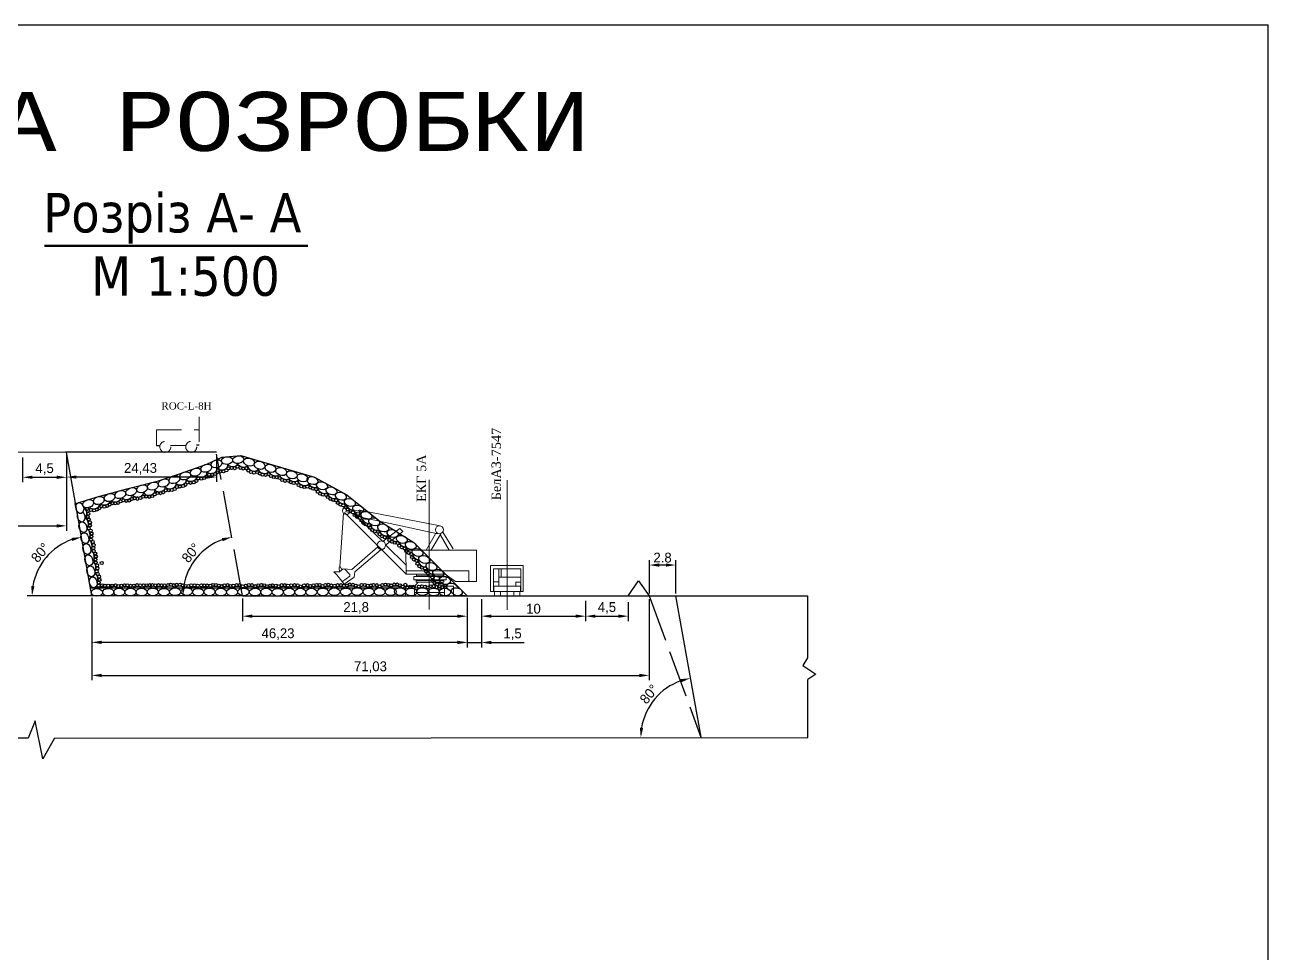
# Model space of a CAD drawing. Header units: millimetres. Extents: x 1846 to 3788, y 252 to 1083.
# Drawn here: x 2099.1 to 2414.7, y 847.5 to 1083.2 of the extents above; entities that cross this region are included whole.
import ezdxf

# ---------------------------------------------------------------- set-up
doc = ezdxf.new("R2010")
doc.units = ezdxf.units.MM
doc.linetypes.add('ACAD_ISO02W100', pattern=[15, 12, -3])
doc.linetypes.add('BORDER2', pattern=[22.225, 6.35, -3.175, 6.35, -3.175, 0, -3.175])
doc.styles.add('стиль2', font='isocteur.ttf')
doc.dimstyles.new('ISO-25', dxfattribs={"dimtxt": 2.5, "dimasz": 2.5, "dimexe": 1.25, "dimexo": 0.625, "dimtad": 1, "dimtxsty": 'Standard', "dimcen": 2.5, "dimadec": 0, "dimazin": 0, "dimtfac": 1, "dimtmove": 0, "dimatfit": 3, "dimfxl": 1, "dimarcsym": 0})

# ---------------------------------------------------------------- blocks, each defined once
blk = doc.blocks.new('*D84')
at = {"color": 0, "lineweight": -2}
blk.add_line((2153.69, 938.21), (2137.9, 938.21), dxfattribs=at)
blk.add_arc((2154.32, 938.21), 15.17, 109.8331, 170.5379, dxfattribs=at)
at = {"color": 0}
for points in [[(2149.06, 952.88), (2149.28, 952.07), (2151.59, 953.13)], [(2139.77, 940.67), (2138.94, 940.74), (2139.15, 938.21)]]:
    blk.add_solid(points, dxfattribs=at)
at = {"layer": 'Defpoints', "color": 0}
for p in [(2147.73, 974.18), (2145.21, 950.33), (2154.32, 938.21), (2154.32, 938.21), (2297.76, 938.19)]:
    blk.add_point(p, dxfattribs=at)
at = {"color": 0, "insert": (2141.23, 949.12), "char_height": 2.5, "attachment_point": 5, "rotation": 50.1855}
blk.add_mtext('80°', dxfattribs=at)
blk = doc.blocks.new('*D85')
at = {"color": 0, "lineweight": -2}
for p, q in [((2109.66, 974.06), (2109.66, 967.13)), ((2147.73, 974.06), (2147.73, 967.13)), ((2145.23, 968.38), (2112.16, 968.38))]:
    blk.add_line(p, q, dxfattribs=at)
at = {"color": 0}
for points in [[(2112.16, 968.8), (2112.16, 967.97), (2109.66, 968.38)], [(2145.23, 968.8), (2145.23, 967.97), (2147.73, 968.38)]]:
    blk.add_solid(points, dxfattribs=at)
at = {"layer": 'Defpoints', "color": 0}
for p in [(2109.66, 974.69), (2147.73, 974.69), (2109.66, 968.38)]:
    blk.add_point(p, dxfattribs=at)
at = {"color": 0, "insert": (2128.41, 970.47), "char_height": 2.5, "attachment_point": 5}
blk.add_mtext('24,43', dxfattribs=at)
blk = doc.blocks.new('*D86')
at = {"color": 0, "lineweight": -2}
blk.add_line((2115.41, 938.21), (2099.62, 938.21), dxfattribs=at)
blk.add_arc((2116.04, 938.21), 15.17, 109.3712, 170.5441, dxfattribs=at)
at = {"color": 0}
for points in [[(2110.9, 952.92), (2111.11, 952.12), (2113.43, 953.15)], [(2101.49, 940.67), (2100.66, 940.74), (2100.87, 938.21)]]:
    blk.add_solid(points, dxfattribs=at)
at = {"layer": 'Defpoints', "color": 0}
for p in [(2109.66, 974.69), (2106.99, 950.39), (2116.04, 938.21), (2116.04, 938.21), (2259.56, 938.21)]:
    blk.add_point(p, dxfattribs=at)
at = {"color": 0, "insert": (2102.99, 949.18), "char_height": 2.5, "attachment_point": 5, "rotation": 49.9576}
blk.add_mtext('80°', dxfattribs=at)
blk = doc.blocks.new('*D62')
at = {"color": 0, "lineweight": -2}
for p, q in [((2257.58, 938.84), (2257.58, 947.29)), ((2264.27, 938.82), (2264.27, 947.29)), ((2261.77, 946.04), (2260.08, 946.04))]:
    blk.add_line(p, q, dxfattribs=at)
at = {"color": 0}
for points in [[(2260.08, 946.46), (2260.08, 945.62), (2257.58, 946.04)], [(2261.77, 946.46), (2261.77, 945.62), (2264.27, 946.04)]]:
    blk.add_solid(points, dxfattribs=at)
at = {"layer": 'Defpoints', "color": 0}
for p in [(2257.58, 946.04), (2257.58, 938.21), (2264.27, 938.19)]:
    blk.add_point(p, dxfattribs=at)
at = {"color": 0, "insert": (2260.93, 947.92), "char_height": 2.5, "attachment_point": 5}
blk.add_mtext('2.8', dxfattribs=at)
blk = doc.blocks.new('*D87')
at = {"color": 0, "lineweight": -2}
blk.add_arc((2270.71, 902.23), 15.32, 109.591, 170.6569, dxfattribs=at)
at = {"color": 0}
for points in [[(2265.47, 917.07), (2265.68, 916.27), (2267.99, 917.31)], [(2256.01, 904.69), (2255.18, 904.76), (2255.39, 902.23)]]:
    blk.add_solid(points, dxfattribs=at)
at = {"layer": 'Defpoints', "color": 0}
for p in [(2264.22, 938.19), (2261.53, 914.5), (2190.27, 902.21), (2270.69, 902.35), (2297.77, 902.24)]:
    blk.add_point(p, dxfattribs=at)
at = {"color": 0, "insert": (2257.51, 913.26), "char_height": 2.5, "attachment_point": 5, "rotation": 50.1239}
blk.add_mtext('80°', dxfattribs=at)
blk = doc.blocks.new('*D64')
at = {"color": 0, "lineweight": -2}
for p, q in [((2116.02, 937.72), (2116.02, 925.17)), ((2211.34, 937.72), (2211.34, 925.17)), ((2118.52, 926.42), (2208.84, 926.42))]:
    blk.add_line(p, q, dxfattribs=at)
at = {"color": 0}
for points in [[(2118.52, 926.83), (2118.52, 926), (2116.02, 926.42)], [(2208.84, 926.83), (2208.84, 926), (2211.34, 926.42)]]:
    blk.add_solid(points, dxfattribs=at)
at = {"layer": 'Defpoints', "color": 0}
for p in [(2116.02, 938.35), (2211.34, 938.35), (2211.34, 926.42)]:
    blk.add_point(p, dxfattribs=at)
at = {"color": 0, "insert": (2163.32, 928.5), "char_height": 2.5, "attachment_point": 5}
blk.add_mtext('46,23', dxfattribs=at)
blk = doc.blocks.new('*D65')
at = {"color": 0, "lineweight": -2}
for p, q in [((2154.32, 937.58), (2154.32, 931.8)), ((2211.34, 937.72), (2211.34, 931.8)), ((2156.82, 933.05), (2208.84, 933.05))]:
    blk.add_line(p, q, dxfattribs=at)
at = {"color": 0}
for points in [[(2156.82, 933.47), (2156.82, 932.64), (2154.32, 933.05)], [(2208.84, 933.47), (2208.84, 932.64), (2211.34, 933.05)]]:
    blk.add_solid(points, dxfattribs=at)
at = {"layer": 'Defpoints', "color": 0}
for p in [(2154.32, 938.21), (2211.34, 938.35), (2211.34, 933.05)]:
    blk.add_point(p, dxfattribs=at)
at = {"color": 0, "insert": (2183.15, 935.14), "char_height": 2.5, "attachment_point": 5}
blk.add_mtext('21,8', dxfattribs=at)
blk = doc.blocks.new('*D66')
at = {"color": 0, "lineweight": -2}
for p, q in [((2211.34, 937.35), (2211.34, 925.12)), ((2214.95, 937.35), (2214.95, 925.12)), ((2208.84, 926.37), (2206.34, 926.37)), ((2211.34, 926.37), (2214.95, 926.37)), ((2217.45, 926.37), (2225.78, 926.37))]:
    blk.add_line(p, q, dxfattribs=at)
at = {"color": 0}
for points in [[(2208.84, 926.79), (2208.84, 925.96), (2211.34, 926.37)], [(2217.45, 926.79), (2217.45, 925.96), (2214.95, 926.37)]]:
    blk.add_solid(points, dxfattribs=at)
at = {"layer": 'Defpoints', "color": 0}
for p in [(2211.34, 937.97), (2214.95, 937.97), (2214.95, 926.37)]:
    blk.add_point(p, dxfattribs=at)
at = {"color": 0, "insert": (2222.86, 928.46), "char_height": 2.5, "attachment_point": 5}
blk.add_mtext('1,5', dxfattribs=at)
blk = doc.blocks.new('*D67')
at = {"color": 0, "lineweight": -2}
for p, q in [((2214.95, 936.97), (2214.95, 931.81)), ((2241.39, 936.97), (2241.39, 931.81)), ((2217.45, 933.06), (2238.89, 933.06))]:
    blk.add_line(p, q, dxfattribs=at)
at = {"color": 0}
for points in [[(2217.45, 933.48), (2217.45, 932.65), (2214.95, 933.06)], [(2238.89, 933.48), (2238.89, 932.65), (2241.39, 933.06)]]:
    blk.add_solid(points, dxfattribs=at)
at = {"layer": 'Defpoints', "color": 0}
for p in [(2214.95, 937.6), (2241.39, 937.6), (2241.39, 933.06)]:
    blk.add_point(p, dxfattribs=at)
at = {"color": 0, "insert": (2228.17, 934.94), "char_height": 2.5, "attachment_point": 5}
blk.add_mtext('10', dxfattribs=at)
blk = doc.blocks.new('*D68')
at = {"color": 0, "lineweight": -2}
for p, q in [((2241.39, 936.6), (2241.39, 931.81)), ((2252.23, 936.6), (2252.23, 931.81)), ((2243.89, 933.06), (2249.73, 933.06))]:
    blk.add_line(p, q, dxfattribs=at)
at = {"color": 0}
for points in [[(2243.89, 933.48), (2243.89, 932.65), (2241.39, 933.06)], [(2249.73, 933.48), (2249.73, 932.65), (2252.23, 933.06)]]:
    blk.add_solid(points, dxfattribs=at)
at = {"layer": 'Defpoints', "color": 0}
for p in [(2241.39, 937.22), (2252.23, 937.22), (2252.23, 933.06)]:
    blk.add_point(p, dxfattribs=at)
at = {"color": 0, "insert": (2246.81, 935.15), "char_height": 2.5, "attachment_point": 5}
blk.add_mtext('4,5', dxfattribs=at)
blk = doc.blocks.new('*D69')
at = {"color": 0, "lineweight": -2}
for p, q in [((2116.02, 937.35), (2116.02, 916.77)), ((2257.54, 937.35), (2257.54, 916.77)), ((2118.52, 918.02), (2255.04, 918.02))]:
    blk.add_line(p, q, dxfattribs=at)
at = {"color": 0}
for points in [[(2118.52, 918.43), (2118.52, 917.6), (2116.02, 918.02)], [(2255.04, 918.43), (2255.04, 917.6), (2257.54, 918.02)]]:
    blk.add_solid(points, dxfattribs=at)
at = {"layer": 'Defpoints', "color": 0}
for p in [(2116.02, 937.97), (2257.54, 937.97), (2257.54, 918.02)]:
    blk.add_point(p, dxfattribs=at)
at = {"color": 0, "insert": (2186.78, 920.1), "char_height": 2.5, "attachment_point": 5}
blk.add_mtext('71,03', dxfattribs=at)
blk = doc.blocks.new('*D88')
at = {"color": 0, "lineweight": -2}
blk.add_line((2035.15, 974.39), (2022.63, 974.35), dxfattribs=at)
blk.add_arc((2035.77, 974.4), 11.89, 112.3799, 168.1588, dxfattribs=at)
at = {"color": 0}
for points in [[(2031.13, 985.79), (2031.36, 984.99), (2033.64, 986.1)], [(2024.55, 976.8), (2023.72, 976.88), (2023.88, 974.35)]]:
    blk.add_solid(points, dxfattribs=at)
at = {"layer": 'Defpoints', "color": 0}
for p in [(2033.01, 989.58), (2028.62, 983.9), (2035.77, 974.4), (2035.77, 974.4), (2109.66, 974.69)]:
    blk.add_point(p, dxfattribs=at)
at = {"color": 0, "insert": (2025.18, 983.2), "char_height": 2.5, "attachment_point": 5, "rotation": 50.2693}
blk.add_mtext('80°', dxfattribs=at)
blk = doc.blocks.new('*D129')
at = {"color": 0, "lineweight": -2}
for p, q in [((2035.77, 973.77), (2035.77, 954.74)), ((2109.66, 974.06), (2109.66, 954.74)), ((2038.27, 955.99), (2107.16, 955.99))]:
    blk.add_line(p, q, dxfattribs=at)
at = {"color": 0}
for points in [[(2038.27, 956.4), (2038.27, 955.57), (2035.77, 955.99)], [(2107.16, 956.4), (2107.16, 955.57), (2109.66, 955.99)]]:
    blk.add_solid(points, dxfattribs=at)
at = {"layer": 'Defpoints', "color": 0}
for p in [(2035.77, 974.4), (2109.66, 974.69), (2109.66, 955.99)]:
    blk.add_point(p, dxfattribs=at)
at = {"color": 0, "insert": (2075.04, 958.07), "char_height": 2.5, "attachment_point": 5}
blk.add_mtext('42,6', dxfattribs=at)
blk = doc.blocks.new('*D133')
at = {"color": 0, "lineweight": -2}
for p, q in [((2098.48, 973.31), (2098.48, 967.07)), ((2109.66, 974.06), (2109.66, 967.07)), ((2100.98, 968.32), (2107.16, 968.32))]:
    blk.add_line(p, q, dxfattribs=at)
at = {"color": 0}
for points in [[(2100.98, 968.74), (2100.98, 967.91), (2098.48, 968.32)], [(2107.16, 968.74), (2107.16, 967.91), (2109.66, 968.32)]]:
    blk.add_solid(points, dxfattribs=at)
at = {"layer": 'Defpoints', "color": 0}
for p in [(2098.48, 973.94), (2109.66, 974.69), (2109.66, 968.32)]:
    blk.add_point(p, dxfattribs=at)
at = {"color": 0, "insert": (2104.07, 970.41), "char_height": 2.5, "attachment_point": 5}
blk.add_mtext('4,5', dxfattribs=at)

msp = doc.modelspace()

# ---------------------------------------------------------------- linework, layer by layer
at = {"lineweight": 50}
msp.add_line((2104.076, 1027.059), (2170.918, 1027.059), dxfattribs=at)
at = {"color": 7, "linetype": 'BORDER2', "lineweight": 9}
for p, q in [((2143.312, 983.691), (2143.312, 974.611)), ((2132.495, 980.354), (2143.312, 980.354)), ((2132.495, 976.392), (2132.495, 980.354)), ((2139.933, 976.392), (2136.063, 976.392))]:
    msp.add_line(p, q, dxfattribs=at)
at = {"color": 7, "lineweight": 9}
for p, q in [((2201.673, 934.736), (2201.673, 967.701)), ((2221.491, 934.695), (2221.491, 967.622)), ((2180.471, 959.594), (2183.822, 958.687)), ((2180.682, 960.369), (2183.956, 959.688)), ((2184.018, 959.981), (2204.504, 955.993)), ((2179.025, 945.559), (2179.927, 959.211)), ((2195.865, 943.748), (2180.179, 959.41)), ((2182.605, 959.012), (2189.965, 952.058)), ((2203.869, 953.99), (2183.561, 958.339)), ((2194.242, 955.321), (2189.988, 952.11)), ((2190.64, 951.083), (2195.023, 954.568)), ((2194.242, 955.321), (2195.023, 954.568)), ((2203.277, 954.004), (2200.915, 949.859)), ((2204.649, 954.004), (2202.096, 949.731)), ((2204.553, 953.654), (2206.756, 949.859)), ((2205.192, 954.419), (2207.745, 950.146)), ((2182.083, 944.942), (2188.624, 950.682)), ((2189.52, 950.011), (2182.804, 944.295)), ((2190.634, 951.138), (2195.943, 945.929)), ((2195.776, 949.82), (2195.865, 943.748)), ((2213.743, 949.82), (2195.776, 949.82)), ((2213.743, 941.886), (2213.743, 949.82)), ((2178.219, 943.53), (2177.497, 944.283)), ((2177.497, 944.283), (2178.91, 944.283)), ((2178.851, 945.37), (2178.929, 945.559)), ((2178.91, 944.283), (2178.851, 945.37)), ((2178.91, 944.283), (2179.883, 945.098)), ((2178.929, 945.559), (2178.972, 945.559)), ((2178.972, 945.559), (2179.156, 945.559)), ((2179.156, 945.559), (2179.533, 944.805)), ((2179.883, 945.098), (2182.083, 944.942)), ((2180.179, 945.077), (2181.515, 943.656)), ((2182.804, 944.295), (2182.645, 942.934)), ((2195.865, 944.59), (2211.747, 944.59)), ((2195.865, 943.748), (2205.713, 943.748)), ((2205.713, 943.748), (2208.331, 941.886)), ((2211.747, 944.59), (2211.747, 941.974)), ((2219.395, 945.066), (2219.395, 940.624)), ((2219.943, 945.081), (2219.943, 942.993)), ((2180.102, 941.178), (2178.219, 943.53)), ((2181.515, 943.217), (2179.726, 941.837)), ((2182.645, 942.934), (2180.102, 941.178)), ((2181.515, 943.656), (2181.515, 943.217)), ((2197.978, 940.598), (2198.933, 941.659)), ((2205.615, 940.638), (2204.697, 941.659)), ((2208.331, 941.886), (2213.743, 941.886)), ((2218.135, 941.764), (2219.469, 941.764)), ((2219.38, 942.949), (2224.94, 942.949)), ((2223.708, 940.722), (2223.708, 941.716)), ((2223.708, 941.716), (2224.94, 941.716)), ((2205.616, 939.063), (2197.978, 939.063))]:
    msp.add_line(p, q, dxfattribs=at)
at = {"color": 7}
for points in [[(1845.659, 1083.19), (1845.659, 1083.19), (2414.659, 1083.19)], [(2414.659, 252.19), (2414.659, 252.19), (2414.659, 1083.19)], [(2132.495, 976.392), (2133.36, 976.392)], [(2143.317, 976.481), (2142.621, 976.481)], [(2109.662, 974.689), (2035.771, 974.397), (2035.771, 974.397)], [(2147.73, 974.689), (2109.33, 974.689)], [(2116.039, 938.213), (2109.662, 974.689)], [(2111.7, 961.578), (2117.174, 963.244), (2124.909, 965.385), (2133.001, 967.452), (2138.309, 969.164), (2138.309, 969.164), (2145.211, 971.69), (2149.068, 973.459), (2153.839, 973.832), (2172.612, 968.312), (2180.761, 963.847), (2188.931, 957.353), (2197.753, 951.792), (2211.342, 938.203)], [(2147.73, 974.182), (2147.73, 974.182)], [(2111.757, 961.595), (2111.917, 960.777)], [(2111.917, 960.777), (2112.083, 959.86)], [(2252.234, 938.212), (2254.813, 942.017), (2257.57, 938.212)], [(2154.318, 938.209), (2100.873, 938.213)], [(2195.645, 940.14), (2115.695, 940.14)], [(2154.318, 938.209), (2297.757, 938.193)], [(2210.758, 938.203), (2209.764, 938.197)], [(2210.758, 938.203), (2211.342, 938.203)], [(2264.221, 938.193), (2270.691, 902.35)], [(2297.757, 938.193), (2297.757, 922.445)], [(2297.757, 922.445), (2296.581, 920.572), (2299.84, 918.372), (2297.774, 916.988)], [(2297.774, 902.242), (2297.774, 916.988)], [(2106.544, 902.108), (2103.608, 896.813), (2101.646, 906.499), (2099.929, 902.085), (1951.682, 902.097)], [(2106.544, 902.108), (2297.774, 902.242)]]:
    msp.add_lwpolyline(points, dxfattribs=at)
at = {"color": 7, "linetype": 'ACAD_ISO02W100'}
for points in [[(2154.318, 938.209), (2147.73, 974.182)], [(2257.57, 938.212), (2270.691, 902.35)]]:
    msp.add_lwpolyline(points, dxfattribs=at)
at = {"color": 7, "lineweight": 9}
for points in [[(2183.703, 959.729), (2183.797, 959.851), (2183.883, 959.93), (2183.959, 959.972), (2184.027, 959.984), (2184.087, 959.971), (2184.139, 959.939), (2184.183, 959.896), (2184.22, 959.847), (2184.25, 959.796), (2184.273, 959.746), (2184.291, 959.695), (2184.303, 959.643), (2184.312, 959.589), (2184.316, 959.533), (2184.317, 959.475), (2184.316, 959.413), (2184.313, 959.349), (2184.308, 959.282), (2184.301, 959.212), (2184.291, 959.141), (2184.278, 959.069), (2184.262, 958.996), (2184.242, 958.922), (2184.218, 958.85), (2184.191, 958.778), (2184.159, 958.709), (2184.124, 958.642), (2184.087, 958.58), (2184.047, 958.522), (2184.005, 958.471), (2183.962, 958.426), (2183.918, 958.389), (2183.873, 958.361), (2183.828, 958.341), (2183.784, 958.328), (2183.74, 958.321), (2183.698, 958.319), (2183.658, 958.32), (2183.621, 958.325), (2183.586, 958.333), (2183.555, 958.342), (2183.527, 958.355), (2183.504, 958.377), (2183.484, 958.411), (2183.469, 958.46), (2183.459, 958.527), (2183.453, 958.617), (2183.452, 958.733)], [(2183.964, 959.684), (2184.007, 959.51), (2184.036, 959.374), (2184.05, 959.264), (2184.045, 959.168), (2184.022, 959.073), (2183.978, 958.97), (2183.911, 958.845), (2183.82, 958.688)]]:
    msp.add_lwpolyline(points, dxfattribs=at)
for points in [[(2198.44, 943.757), (2205.448, 943.757), (2205.448, 943.294), (2198.44, 943.294)], [(2217.273, 945.947), (2225.542, 945.947), (2225.542, 939.325), (2217.273, 939.325)], [(2218.007, 945.083), (2224.963, 945.083), (2224.963, 939.284), (2218.007, 939.284)], [(2195.701, 940.598), (2197.978, 940.598), (2197.978, 938.218), (2195.701, 938.218)], [(2197.761, 943.109), (2205.973, 943.109), (2205.973, 942.245), (2197.761, 942.245)], [(2198.409, 942.122), (2205.417, 942.122), (2205.417, 941.659), (2198.409, 941.659)], [(2205.615, 940.638), (2207.892, 940.638), (2207.892, 938.258), (2205.615, 938.258)], [(2218.135, 940.648), (2224.858, 940.648), (2224.835, 939.284), (2218.135, 939.284)], [(2218.278, 939.288), (2219.803, 939.288), (2219.803, 938.211), (2218.278, 938.211)], [(2223.215, 939.288), (2224.74, 939.288), (2224.74, 938.211), (2223.215, 938.211)]]:
    msp.add_lwpolyline(points, close=True, dxfattribs=at)
at = {"color": 7, "linetype": 'BORDER2', "lineweight": 9}
for centre in [(2134.709, 976.053), (2141.288, 976.053)]:
    msp.add_circle(centre, 1.396, dxfattribs=at)
at = {"color": 7}
for centre in [(2145.828, 968.973), (2146.599, 968.942), (2147.332, 969.148), (2147.95, 969.614), (2148.698, 969.812), (2149.468, 969.827), (2150.186, 970.102), (2150.766, 970.606), (2151.536, 970.663), (2152.306, 970.634), (2153.008, 971), (2153.74, 970.711), (2154.491, 970.538), (2155.27, 970.634), (2155.771, 970.047), (2156.454, 969.672), (2157.215, 969.479), (2158.006, 969.643), (2158.689, 969.268), (2159.401, 968.969), (2160.171, 968.931), (2160.932, 969.123), (2161.519, 968.632), (2137.646, 965.849), (2138.41, 965.964), (2139.182, 966.128), (2140.325, 967.054), (2141.104, 966.892), (2141.908, 967.032), (2142.586, 967.4), (2143.045, 968.023), (2143.814, 967.962), (2144.564, 968.107), (2145.217, 968.507), (2162.241, 968.363), (2162.992, 968.344), (2163.743, 968.113), (2164.368, 967.651), (2165.1, 967.42), (2165.859, 967.444), (2166.549, 967.071), (2167.305, 966.879), (2168.061, 966.975), (2168.53, 966.382), (2169.21, 966.009), (2169.976, 965.836), (2170.751, 965.932), (2171.498, 965.731), (2172.216, 965.406), (2124.087, 962.467), (2124.781, 962.324), (2125.528, 962.431), (2126.168, 962.804), (2126.915, 963), (2128.373, 963.053), (2129.067, 963.409), (2129.848, 963.448), (2130.619, 963.361), (2131.373, 963.545), (2132.012, 963.983), (2132.704, 964.307), (2133.466, 964.289), (2134.211, 964.526), (2134.816, 965.008), (2135.578, 965.034), (2136.349, 965.078), (2137.068, 965.358), (2172.972, 965.31), (2173.422, 964.67), (2173.977, 964.143), (2174.714, 963.904), (2175.489, 963.866), (2175.968, 963.282), (2176.571, 962.832), (2177.299, 962.583), (2178.064, 962.468), (2114.859, 960.307), (2115.178, 959.055), (2115.836, 960.011), (2116.596, 959.947), (2117.34, 960.137), (2117.957, 960.47), (2118.48, 961.008), (2119.224, 960.881), (2119.953, 961.055), (2120.586, 961.404), (2121.283, 961.736), (2122.011, 961.673), (2122.724, 961.815), (2123.34, 962.2), (2178.505, 961.827), (2179.146, 961.416), (2179.889, 961.219), (2180.473, 960.74), (2181.018, 960.185), (2181.669, 959.793), (2182.368, 959.439), (2115.019, 958.301), (2115.281, 957.591), (2115.549, 956.869), (2115.562, 956.095), (2182.741, 958.759), (2183.335, 958.281), (2184.053, 958.003), (2184.493, 957.372), (2184.962, 956.751), (2185.611, 956.368), (2186.377, 956.215), (2115.274, 955.368), (2115.741, 954.767), (2115.952, 953.265), (2115.991, 954.032), (2186.692, 955.497), (2187.228, 954.923), (2187.908, 954.588), (2188.664, 954.492), (2189.133, 953.88), (2189.717, 953.363), (2190.426, 953.086), (2191.172, 953.028), (2115.837, 952.508), (2116.291, 951.881), (2116.451, 950.376), (2116.502, 951.14), (2116.515, 949.609), (2191.594, 952.387), (2192.235, 951.957), (2192.955, 951.696), (2193.705, 951.605), (2194.088, 950.961), (2194.716, 950.502), (2195.436, 950.257), (2195.858, 949.625), (2116.911, 948.951), (2116.963, 947.442), (2117.052, 946.682), (2117.071, 948.209), (2118.567, 946.566), (2196.439, 949.13), (2197.148, 948.808), (2197.309, 948.055), (2197.804, 947.453), (2198.492, 947.109), (2117.297, 944.455), (2117.391, 945.973), (2117.487, 945.206), (2117.517, 943.751), (2198.729, 946.379), (2199.193, 945.744), (2199.863, 945.356), (2200.626, 945.212), (2200.889, 944.483), (2201.381, 943.899), (2202.05, 943.517), (2117.779, 940.806), (2117.783, 941.59), (2117.898, 943.081), (2118.002, 942.307), (2118.608, 940.91), (2119.402, 940.772), (2120.196, 940.806), (2121.198, 940.841), (2122.096, 940.91), (2122.752, 940.737), (2123.581, 940.806), (2124.307, 940.91), (2125.101, 940.875), (2125.895, 940.772), (2126.724, 940.841), (2127.519, 940.944), (2128.348, 940.875), (2129.211, 940.91), (2130.006, 940.91), (2130.765, 940.944), (2131.422, 940.944), (2132.147, 940.875), (2132.976, 940.944), (2133.766, 940.873), (2134.501, 940.873), (2135.372, 940.955), (2136.135, 941.063), (2136.87, 940.955), (2137.605, 941.036), (2138.449, 941.063), (2139.103, 940.873), (2139.811, 940.71), (2140.573, 940.71), (2141.308, 940.873), (2142.125, 940.9), (2142.915, 940.791), (2143.868, 940.9), (2144.603, 940.846), (2145.339, 940.846), (2146.129, 940.818), (2146.837, 940.982), (2147.516, 940.967), (2148.3, 940.833), (2149.045, 940.681), (2149.733, 940.872), (2150.517, 940.948), (2151.243, 940.738), (2151.97, 940.795), (2152.811, 940.948), (2153.556, 940.929), (2154.34, 940.642), (2155.181, 940.795), (2155.907, 940.967), (2156.729, 940.948), (2157.532, 940.681), (2158.296, 940.91), (2159.099, 940.967), (2159.806, 940.91), (2160.494, 940.662), (2161.335, 940.833), (2161.947, 940.91), (2162.769, 940.814), (2163.495, 940.662), (2164.26, 940.929), (2165.062, 940.929), (2165.846, 940.795), (2166.668, 940.872), (2167.528, 940.929), (2168.293, 940.872), (2169.038, 940.585), (2169.917, 940.891), (2170.778, 940.929), (2171.523, 940.757), (2172.307, 940.872), (2173.129, 940.967), (2173.893, 941.005), (2174.63, 940.719), (2175.337, 940.986), (2176.083, 941.025), (2176.866, 940.853), (2177.707, 940.795), (2178.453, 940.929), (2179.294, 940.929), (2180.058, 940.814), (2180.804, 940.833), (2181.53, 941.101), (2182.352, 941.025), (2183.04, 940.833), (2183.805, 940.662), (2184.55, 940.967), (2185.314, 941.005), (2186.117, 940.795), (2186.862, 940.853), (2187.589, 940.986), (2188.392, 940.948), (2189.118, 940.604), (2189.806, 940.986), (2190.571, 941.082), (2191.354, 941.005), (2192.042, 940.853), (2192.807, 941.101), (2193.552, 941.12), (2194.26, 940.91), (2194.948, 940.585), (2195.641, 941.015), (2196.154, 940.412), (2196.88, 940.545), (2197.683, 940.507), (2198.409, 940.163), (2199.097, 940.545), (2199.862, 940.641), (2200.646, 940.564), (2201.334, 940.412), (2202.098, 940.66), (2202.494, 942.886), (2202.57, 942.115), (2202.844, 940.679), (2203.053, 941.505), (2203.74, 941.132), (2204.307, 940.657), (2205.043, 940.451), (2205.735, 940.707)]:
    msp.add_circle(centre, 0.386, dxfattribs=at)
at = {"color": 7, "lineweight": 9}
for centre, radius in [((2180.625, 959.84), 0.958), ((2204.295, 954.997), 1.012), ((2189.568, 951.089), 1.058)]:
    msp.add_circle(centre, radius, dxfattribs=at)
at = {"color": 7}
for centre, start, end in [((2139.867, 966.48), 69.4521, 33.33044), ((2127.609, 962.911), 197.81183, 147.5802), ((2115.063, 959.816), 159.09965, 66.15434), ((2203.551, 940.469), 100.91063, 47.34719), ((2204.941, 941.143), 137.72324, 15.692), ((2204.239, 940.144), 130.29623, 34.54479)]:
    msp.add_arc(centre, 0.386, start, end, dxfattribs=at)
for centre, major_axis in [((2147.702, 971.755), (1.341, 0.459)), ((2150.385, 972.57), (1.409, 0.152)), ((2153.216, 972.79), (1.409, 0.152)), ((2155.946, 972.186), (-1.355, 0.415)), ((2158.649, 971.359), (-1.355, 0.415)), ((2139.72, 968.665), (1.341, 0.459)), ((2142.404, 969.62), (1.341, 0.459)), ((2145.107, 970.612), (1.341, 0.459)), ((2161.396, 970.592), (-1.355, 0.415)), ((2164.131, 969.769), (-1.355, 0.415)), ((2166.808, 968.974), (-1.355, 0.415)), ((2169.515, 968.18), (-1.355, 0.415)), ((2126.057, 964.677), (1.341, 0.459)), ((2128.808, 965.397), (1.341, 0.459)), ((2131.567, 966.096), (1.341, 0.459)), ((2134.301, 966.865), (1.341, 0.459)), ((2137.002, 967.732), (1.341, 0.459)), ((2172.045, 967.475), (-1.355, 0.415)), ((2174.487, 966.181), (-1.355, 0.415)), ((2176.899, 964.857), (-1.355, 0.415)), ((2115.116, 961.616), (1.341, 0.459)), ((2117.834, 962.418), (1.341, 0.459)), ((2120.551, 963.171), (1.341, 0.459)), ((2123.291, 963.924), (1.341, 0.459)), ((2179.282, 963.504), (-1.355, 0.415)), ((2181.576, 961.916), (-1.355, 0.415)), ((2112.984, 960.518), (0.344, -1.375)), ((2183.647, 960.254), (-1.355, 0.415)), ((2185.746, 958.622), (-1.355, 0.415)), ((2113.794, 955.658), (0.344, -1.375)), ((2187.74, 956.991), (-1.355, 0.415)), ((2189.994, 955.463), (-1.355, 0.415)), ((2114.257, 952.881), (0.344, -1.375)), ((2192.422, 954.034), (-1.355, 0.415)), ((2194.742, 952.564), (-1.355, 0.415)), ((2114.797, 950.105), (0.344, -1.375)), ((2196.996, 951.029), (-1.355, 0.415)), ((2198.728, 949.232), (-1.355, 0.415)), ((2115.299, 947.251), (0.344, -1.375)), ((2200.46, 947.468), (-1.355, 0.415)), ((2202.257, 945.671), (-1.355, 0.415)), ((2115.8, 944.435), (0.344, -1.375)), ((2204.005, 943.94), (-1.355, 0.415)), ((2116.418, 941.658), (0.344, -1.375)), ((2205.704, 942.143), (-1.355, 0.415)), ((2117.352, 939.085), (1.418, 0)), ((2120.229, 939.129), (1.418, 0)), ((2123.02, 939.173), (1.418, 0)), ((2125.855, 939.173), (1.418, 0)), ((2128.69, 939.173), (1.418, 0)), ((2131.525, 939.217), (1.418, 0)), ((2134.361, 939.129), (1.418, 0)), ((2137.196, 939.262), (1.418, 0)), ((2140.164, 939.306), (1.418, 0)), ((2143.043, 939.129), (1.418, 0)), ((2145.923, 939.217), (1.418, 0)), ((2148.82, 939.173), (1.418, 0)), ((2151.655, 939.173), (1.418, 0)), ((2154.534, 939.217), (1.418, 0)), ((2157.502, 939.173), (1.418, 0)), ((2160.338, 939.173), (1.418, 0)), ((2163.261, 939.129), (1.418, 0)), ((2166.141, 939.173), (1.418, 0)), ((2168.976, 939.173), (1.418, 0)), ((2171.767, 939.173), (1.418, 0)), ((2174.69, 939.217), (1.418, 0)), ((2177.614, 939.262), (1.418, 0)), ((2180.538, 939.217), (1.418, 0)), ((2183.417, 939.306), (1.418, 0)), ((2186.297, 939.217), (1.418, 0)), ((2189.132, 939.262), (1.418, 0)), ((2191.923, 939.262), (1.418, 0)), ((2194.271, 939.306), (1.418, 0)), ((2197.152, 939.204), (1.418, 0)), ((2199.985, 939.281), (1.418, 0)), ((2202.845, 939.204), (1.418, 0)), ((2205.679, 939.178), (1.418, 0)), ((2208.743, 939.268), (-1.355, 0.415))]:
    msp.add_ellipse(centre, major_axis=major_axis, ratio=0.6873141, dxfattribs=at)
for centre, major_axis, start_param, end_param in [((2149.202, 971.167), (-1.392, -0.27), 4.6727657, 4.6776075), ((2151.627, 972.033), (-1.355, 0.415), 4.7529191, 4.8750466), ((2154.353, 971.931), (-1.355, 0.415), 4.6535234, 4.7188168), ((2141.33, 968.289), (-1.392, -0.27), 4.7841055, 4.8016437), ((2143.903, 969.333), (-1.392, -0.27), 6.7053367, 9.472559), ((2143.903, 969.333), (-1.392, -0.27), 4.7003337, 4.7674537), ((2146.502, 970.301), (-1.392, -0.27), 6.7128402, 9.6478538), ((2146.502, 970.301), (-1.392, -0.27), 4.673075, 4.6908751), ((2149.202, 971.167), (-1.392, -0.27), 6.4051924, 9.6078299), ((2151.627, 972.033), (-1.355, 0.415), 7.1365528, 9.6249941), ((2154.353, 971.931), (-1.355, 0.415), 6.8215377, 9.1522946), ((2157.002, 970.913), (-1.355, 0.415), 6.3508756, 9.3581377), ((2157.002, 970.913), (-1.355, 0.415), 4.6903744, 4.6919566), ((2159.656, 970.316), (-1.355, 0.415), 6.5643271, 9.2265172), ((2159.656, 970.316), (-1.355, 0.415), 4.5758893, 4.64647), ((2162.407, 969.718), (-1.355, 0.415), 6.7454775, 9.0096721), ((2165.13, 968.811), (-1.355, 0.415), 4.5600382, 4.6502685), ((2133.305, 965.64), (-1.392, -0.27), 6.4605018, 9.4848456), ((2133.305, 965.64), (-1.392, -0.27), 4.8517396, 4.863549), ((2136.056, 966.404), (-1.392, -0.27), 6.4491343, 9.6015155), ((2136.056, 966.404), (-1.392, -0.27), 4.872596, 4.8743528), ((2138.655, 967.397), (-1.392, -0.27), 6.6052412, 9.5024395), ((2138.655, 967.397), (-1.392, -0.27), 4.7991671, 4.8432434), ((2141.33, 968.289), (-1.392, -0.27), 6.5807524, 9.5605881), ((2165.13, 968.811), (-1.355, 0.415), 0.3665006, 2.8128107), ((2167.184, 968.285), (-1.355, 0.415), 7.0761337, 9.2310646), ((2167.184, 968.285), (-1.355, 0.415), 4.0531939, 4.1054639), ((2169.811, 967.235), (-1.355, 0.415), 6.2414628, 9.4423783), ((2169.811, 967.235), (-1.355, 0.415), 4.0642191, 4.2377488), ((2172.551, 966.709), (-1.355, 0.415), 0.2952004, 2.4018709), ((2119.312, 962.276), (-1.392, -0.27), 4.6319524, 4.8364553), ((2122.088, 963.049), (-1.392, -0.27), 6.8514974, 9.0561038), ((2122.088, 963.049), (-1.392, -0.27), 4.6533968, 4.8807314), ((2124.978, 963.707), (-1.392, -0.27), 6.7015284, 9.1988803), ((2124.978, 963.707), (-1.392, -0.27), 4.7738715, 4.9136307), ((2127.81, 964.279), (-1.392, -0.27), 6.5088849, 9.3805625), ((2127.81, 964.279), (-1.392, -0.27), 4.8539979, 4.8880609), ((2130.642, 964.748), (-1.392, -0.27), 6.2393108, 9.6268043), ((2130.642, 964.748), (-1.392, -0.27), 4.8824874, 4.9107563), ((2174.892, 965.245), (-1.355, 0.415), 0.0506569, 2.5367236), ((2177.376, 963.955), (-1.355, 0.415), 0.1349443, 2.4297416), ((2179.795, 962.619), (-1.355, 0.415), 0.1770305, 2.2013988), ((2113.331, 958.435), (0.344, -1.375), 3.7524239, 8.5821505), ((2113.789, 959.333), (0.344, -1.375), 6.5037742, 8.9120323), ((2116.623, 961.332), (-1.392, -0.27), 6.7058549, 9.2765934), ((2116.623, 961.332), (-1.392, -0.27), 4.6925744, 4.7733376), ((2119.312, 962.276), (-1.392, -0.27), 6.8558328, 9.0676077), ((2182.104, 961.091), (-1.355, 0.415), 0.2478386, 1.9696224), ((2184.19, 959.387), (-1.355, 0.415), 0.2165766, 2.0093516), ((2114.197, 956.669), (0.344, -1.375), 6.5769248, 8.9120323), ((2186.18, 957.62), (-1.355, 0.415), 0.0137237, 2.0838601), ((2188.314, 955.889), (-1.355, 0.415), 0.0137905, 2.3009143), ((2114.617, 953.945), (0.344, -1.375), 6.6286365, 8.9120323), ((2190.645, 954.429), (-1.355, 0.415), 0.1219556, 2.3846246), ((2193.028, 953.071), (-1.355, 0.415), 0.1640096, 2.2666436), ((2193.028, 953.071), (-1.355, 0.415), 4.0441277, 4.3240453), ((2115.127, 951.114), (0.344, -1.375), 6.6703699, 8.9120323), ((2195.487, 951.663), (-1.355, 0.415), 0.3095357, 2.044511), ((2197.357, 950.203), (-1.355, 0.415), 0.1137691, 1.7968347), ((2115.681, 948.342), (0.344, -1.375), 6.5994419, 8.9120323), ((2116.101, 945.568), (0.344, -1.375), 6.6951576, 8.8766737), ((2198.946, 948.384), (-1.355, 0.415), 6.2525828, 8.2030609), ((2200.406, 946.617), (-1.355, 0.415), 5.9999812, 8.4432977), ((2116.595, 942.721), (0.344, -1.375), 6.8643433, 8.8724952), ((2202.532, 944.799), (-1.355, 0.415), 0.0001123, 1.9085373), ((2200.406, 946.617), (-1.355, 0.415), 9.9023182, 10.0331068), ((2118.539, 939.575), (1.418, 0), 6.8647156, 8.8939149), ((2121.489, 939.624), (1.418, 0), 6.8647156, 8.8939149), ((2124.439, 939.624), (1.418, 0), 6.8647156, 8.8939149), ((2127.548, 939.606), (1.418, 0), 6.8647156, 8.8939149), ((2130.153, 939.675), (1.418, 0), 6.8647156, 8.8939149), ((2133.091, 939.606), (1.418, 0), 6.8647156, 8.8939149), ((2135.835, 939.71), (1.418, 0), 6.8647156, 8.8939149), ((2138.266, 939.71), (1.418, 0), 6.8647156, 8.8939149), ((2142.052, 939.537), (1.418, 0), 6.8647156, 8.8939149), ((2144.483, 939.537), (1.418, 0), 6.8647156, 8.8939149), ((2147.37, 939.63), (1.418, 0), 6.8647156, 8.8939149), ((2150.409, 939.608), (1.418, 0), 6.8647156, 8.8939149), ((2153.101, 939.63), (1.418, 0), 6.8647156, 8.8939149), ((2156.227, 939.63), (1.418, 0), 6.8647156, 8.8939149), ((2159.114, 939.63), (1.418, 0), 6.8647156, 8.8939149), ((2162.044, 939.565), (1.418, 0), 6.8647156, 8.8939149), ((2164.761, 939.591), (1.418, 0), 6.8647156, 8.8939149), ((2167.488, 939.659), (1.418, 0), 6.8647156, 8.8939149), ((2170.475, 939.591), (1.418, 0), 6.8647156, 8.8939149), ((2173.352, 939.645), (1.418, 0), 6.8647156, 8.8939149), ((2176.119, 939.659), (1.418, 0), 6.8647156, 8.8939149), ((2179.131, 939.645), (1.418, 0), 6.8647156, 8.8939149), ((2181.898, 939.74), (1.418, 0), 6.8647156, 8.8939149), ((2185.1, 939.686), (1.418, 0), 6.8647156, 8.8939149), ((2187.786, 939.672), (1.418, 0), 6.8647156, 8.8939149), ((2190.597, 939.733), (1.418, 0), 6.8647156, 8.8939149), ((2193.198, 939.742), (1.418, 0), 6.8647156, 8.8939149), ((2204.223, 942.417), (-1.355, 0.415), 5.7465414, 8.5844641), ((2204.223, 942.417), (-1.355, 0.415), 10.5867793, 10.5968884), ((2207.469, 940.379), (-1.355, 0.415), 3.4303542, 7.0178472), ((2193.198, 939.742), (1.418, 0), 4.6334183, 4.6752232), ((2207.469, 940.379), (-1.355, 0.415), 7.725738, 7.9848361)]:
    msp.add_ellipse(centre, major_axis=major_axis, ratio=0.6873141, start_param=start_param, end_param=end_param, dxfattribs=at)

# ---------------------------------------------------------------- texts
at = {"lineweight": 30, "attachment_point": 1, "style": 'стиль2'}
for s, insert, char_height, width in [('{\\fISOCTEUR|b0|i0|c204|p49;СИСТЕМА РОЗРОБКИ}', (2001.853, 1066.177), 15, 662.7038), ('{\\fTahoma|b0|i0|c204|p34;Розріз A- A}', (2103.713, 1040.497), 10, 271.622)]:
    msp.add_mtext(s, dxfattribs=dict(at, insert=insert, char_height=char_height, width=width))
at = {"lineweight": 50, "insert": (2115.862, 1024.411), "char_height": 10, "width": 92.4029, "attachment_point": 1, "style": 'стиль2'}
msp.add_mtext('{\\fTahoma|b0|i0|c204|p34;М 1:5\\fTahoma|b0|i0|c0|p34;0\\fTahoma|b0|i0|c204|p34;0}', dxfattribs=at)
at = {"color": 7, "linetype": 'BORDER2', "lineweight": 9, "insert": (2133.725, 987.369), "char_height": 1.848, "width": 7.54027, "attachment_point": 1}
msp.add_mtext('{\\fTimes New Roman|b0|i0|c0|p18;ROC-L-\\fTimes New Roman|b0|i0|c204|p18;8\\fTimes New Roman|b0|i0|c0|p18;H}', dxfattribs=at)
at = {"color": 7, "lineweight": 9, "char_height": 2.4024, "attachment_point": 1, "rotation": 90}
for s, insert, width in [('{\\fTimes New Roman|b0|i0|c204|p18;\\C256;БелАЗ-7547}', (2217.513, 962.475), 17.73487), ('{\\fTimes New Roman|b0|i0|c204|p18;ЕКГ 5А}', (2198.51, 962.031), 30.30386)]:
    msp.add_mtext(s, dxfattribs=dict(at, insert=insert, width=width))

# ---------------------------------------------------------------- dimensions: what is measured, and where the dimension line sits
at = {"color": 7}
dim = msp.add_angular_dim_2l(base=(2028.623, 983.9), line1=((2033.009, 989.576), (2035.771, 974.397)), line2=((2109.662, 974.689), (2035.771, 974.397)), dimstyle='ISO-25', dxfattribs=at)
dim.commit()
dim.dimension.update_dxf_attribs({"geometry": '*D88', "text_midpoint": (2025.184, 983.197)})
for base, p1, p2, text, picture, middle in [((2109.662, 955.986), (2035.771, 974.397), (2109.662, 974.689), '42,6', '*D129', (2075.043, 955.986)), ((2109.662, 968.384), (2147.73, 974.689), (2109.662, 974.689), '24,43', '*D85', (2128.408, 968.384)), ((2211.342, 926.415), (2116.018, 938.347), (2211.342, 938.345), '46,23', '*D64', (2163.321, 926.415)), ((2211.342, 933.052), (2154.318, 938.209), (2211.342, 938.345), '21,8', '*D65', (2183.154, 933.052))]:
    dim = msp.add_linear_dim(base=base, p1=p1, p2=p2, text=text, dimstyle='ISO-25', dxfattribs=at)
    dim.commit()
    dim.dimension.update_dxf_attribs({"geometry": picture, "text_midpoint": middle, "dimtype": 160})
for base, p1, p2, text, picture, middle in [((2109.662, 968.322), (2098.485, 973.939), (2109.662, 974.689), '4,5', '*D133', (2104.074, 970.405)), ((2257.58, 946.041), (2264.275, 938.193), (2257.58, 938.212), '2.8', '*D62', (2260.928, 947.916)), ((2257.541, 918.016), (2116.018, 937.972), (2257.541, 937.972), '71,03', '*D69', (2186.78, 920.099)), ((2214.948, 926.375), (2211.342, 937.97), (2214.948, 937.97), '1,5', '*D66', (2222.864, 928.458)), ((2241.389, 933.062), (2214.948, 937.595), (2241.389, 937.595), '10', '*D67', (2228.168, 934.937)), ((2252.234, 933.062), (2241.389, 937.22), (2252.234, 937.22), '4,5', '*D68', (2246.812, 935.145))]:
    dim = msp.add_linear_dim(base=base, p1=p1, p2=p2, text=text, dimstyle='ISO-25', dxfattribs=at)
    dim.commit()
    dim.dimension.update_dxf_attribs({"geometry": picture, "text_midpoint": middle})
for base, line1, line2, picture, middle in [((2106.994, 950.386), ((2116.039, 938.213), (2109.662, 974.689)), ((2116.039, 938.213), (2259.559, 938.213)), '*D86', (2102.993, 949.176)), ((2145.209, 950.334), ((2154.318, 938.209), (2147.73, 974.182)), ((2154.318, 938.209), (2297.757, 938.193)), '*D84', (2141.229, 949.12)), ((2261.528, 914.498), ((2190.274, 902.211), (2297.774, 902.242)), ((2264.221, 938.193), (2270.691, 902.35)), '*D87', (2257.515, 913.259))]:
    dim = msp.add_angular_dim_2l(base=base, line1=line1, line2=line2, dimstyle='ISO-25', override={"dimdec": 0, "dimazin": 2}, dxfattribs=at)
    dim.commit()
    dim.dimension.update_dxf_attribs({"geometry": picture, "text_midpoint": middle})

doc.saveas('drawing.dxf')
